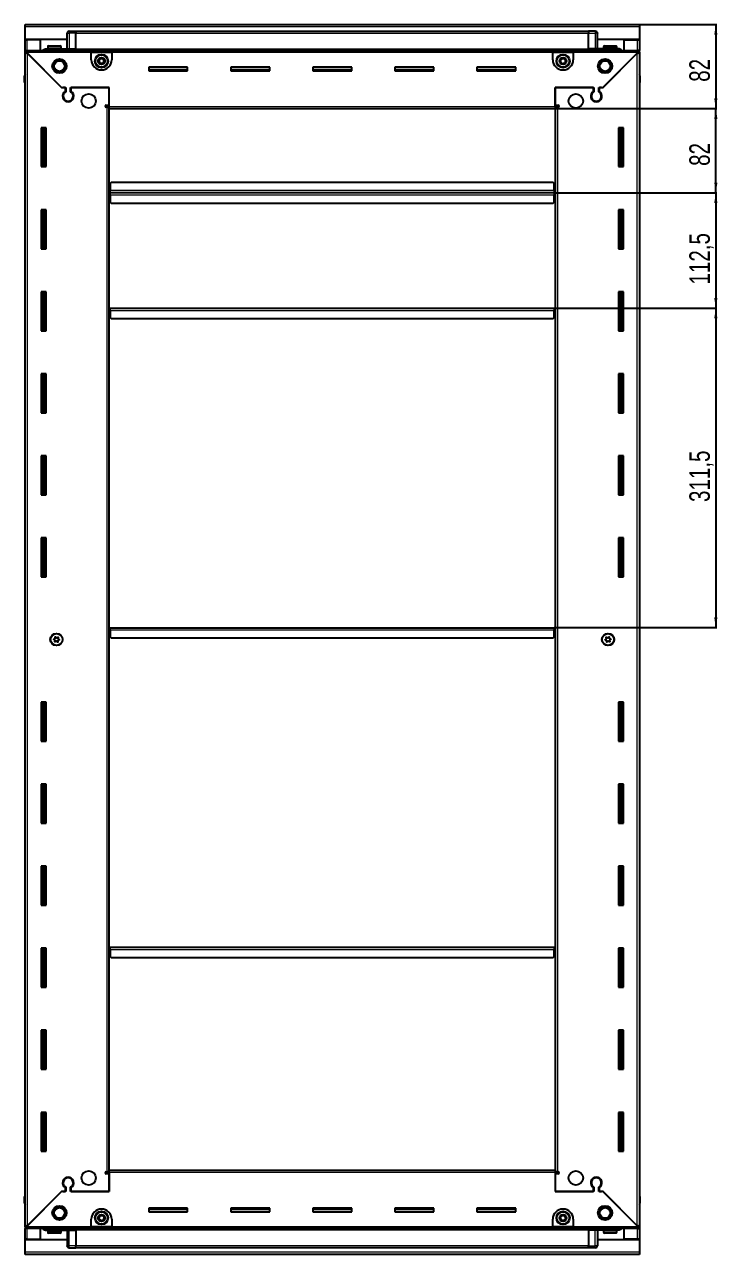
# Model space of a CAD drawing. Header units: millimetres. Extents: x 877 to 3513, y -624 to 1912.
# Drawn here: x 2838 to 3513, y 549 to 1748 of the extents above; entities that cross this region are included whole.
import ezdxf

# ---------------------------------------------------------------- set-up
doc = ezdxf.new("R2010")
doc.units = ezdxf.units.MM
doc.layers.add('FORMAT', color=7, linetype='Continuous')
doc.styles.add('SLDTEXTSTYLE0', font='TXT', dxfattribs={"width": 0.75})
doc.dimstyles.new('SLDDIMSTYLE0', dxfattribs={"dimtxt": 20, "dimasz": 10, "dimexe": 0, "dimexo": 0.0625, "dimgap": 5, "dimtad": 2, "dimdec": 1, "dimrnd": 1e-09, "dimzin": 12, "dimdsep": 46, "dimtxsty": 'SLDTEXTSTYLE0', "dimsah": 1, "dimcen": 0.09, "dimadec": 0, "dimazin": 3, "dimtfac": 1, "dimtofl": 0, "dimtmove": 0, "dimatfit": 3, "dimfxl": 0, "dimfrac": 2, "dimtolj": 1, "dimtzin": 12, "dimarcsym": 0})

# ---------------------------------------------------------------- blocks, each defined once
blk = doc.blocks.new('_D_6')
at = {"layer": 'FORMAT'}
for p, q in [((3437, 1747.7), (3512.5, 1747.7)), ((3511.5, 1747.7), (3511.5, 1665.7)), ((3355, 1665.7), (3512.5, 1665.7))]:
    blk.add_line(p, q, dxfattribs=at)
for points in [[(3511.5, 1747.7), (3510, 1737.7), (3513.1, 1737.7)], [(3511.5, 1665.7), (3513.1, 1675.7), (3510, 1675.7)]]:
    blk.add_solid(points, dxfattribs=at)
at = {"layer": 'FORMAT', "insert": (3485.7, 1691.9), "char_height": 20, "attachment_point": 1, "rotation": 90, "style": 'SLDTEXTSTYLE0'}
blk.add_mtext('82', dxfattribs=at)
blk = doc.blocks.new('_D_7')
at = {"layer": 'FORMAT'}
for p, q in [((3355, 1665.7), (3512.5, 1665.7)), ((3511.5, 1583.7), (3511.5, 1665.7)), ((3354, 1583.7), (3512.5, 1583.7))]:
    blk.add_line(p, q, dxfattribs=at)
for points in [[(3511.5, 1665.7), (3510, 1655.7), (3513.1, 1655.7)], [(3511.5, 1583.7), (3513.1, 1593.7), (3510, 1593.7)]]:
    blk.add_solid(points, dxfattribs=at)
at = {"layer": 'FORMAT', "insert": (3485.7, 1609.9), "char_height": 20, "attachment_point": 1, "rotation": 90, "style": 'SLDTEXTSTYLE0'}
blk.add_mtext('82', dxfattribs=at)
blk = doc.blocks.new('_D_8')
at = {"layer": 'FORMAT'}
for p, q in [((3354, 1583.7), (3512.5, 1583.7)), ((3511.5, 1583.7), (3511.5, 1471.2)), ((3354, 1471.2), (3512.5, 1471.2))]:
    blk.add_line(p, q, dxfattribs=at)
for points in [[(3511.5, 1583.7), (3510, 1573.7), (3513.1, 1573.7)], [(3511.5, 1471.2), (3513.1, 1481.2), (3510, 1481.2)]]:
    blk.add_solid(points, dxfattribs=at)
at = {"layer": 'FORMAT', "insert": (3485.7, 1494.2), "char_height": 20, "attachment_point": 1, "rotation": 90, "style": 'SLDTEXTSTYLE0'}
blk.add_mtext('112,5', dxfattribs=at)
blk = doc.blocks.new('_D_9')
at = {"layer": 'FORMAT'}
for p, q in [((3354, 1471.2), (3512.5, 1471.2)), ((3511.5, 1471.2), (3511.5, 1159.7)), ((3354, 1159.7), (3512.5, 1159.7))]:
    blk.add_line(p, q, dxfattribs=at)
for points in [[(3511.5, 1471.2), (3510, 1461.2), (3513.1, 1461.2)], [(3511.5, 1159.7), (3513.1, 1169.7), (3510, 1169.7)]]:
    blk.add_solid(points, dxfattribs=at)
at = {"layer": 'FORMAT', "insert": (3485.7, 1282.2), "char_height": 20, "attachment_point": 1, "rotation": 90, "style": 'SLDTEXTSTYLE0'}
blk.add_mtext('311,5', dxfattribs=at)

msp = doc.modelspace()

# ---------------------------------------------------------------- linework, layer by layer
at = {"color": 7, "linetype": 'Continuous', "lineweight": 25}
for p, q in [((2838.03, 1745.56), (2838.03, 1747.66)), ((2838.03, 1747.66), (3437.03, 1747.66)), ((2838.03, 1733.16), (2838.03, 1745.56)), ((2879.03, 1724.16), (2879.03, 1739.16)), ((2879.71, 1740.66), (2879.71, 1740.66)), ((2881.03, 1741.16), (2887.53, 1741.16)), ((2881.03, 1741.16), (2887.53, 1741.16)), ((2887.53, 1741.16), (2887.53, 1741.16)), ((2887.53, 1741.16), (2887.53, 1741.16)), ((2887.53, 1741.16), (2887.53, 1739.16)), ((3387.53, 1741.01), (2887.53, 1741.01)), ((2887.53, 1724.16), (2887.53, 1739.16)), ((3387.53, 1741.16), (3387.53, 1741.16)), ((3394.03, 1741.16), (3387.53, 1741.16)), ((3394.03, 1741.16), (3387.53, 1741.16)), ((3387.53, 1741.16), (3387.53, 1739.16)), ((3387.53, 1724.16), (3387.53, 1739.16)), ((3396.03, 1739.16), (3396.03, 1739.16)), ((3396.03, 1724.16), (3396.03, 1739.16)), ((3437.03, 1747.66), (3437.03, 1745.56)), ((3437.03, 1745.56), (3437.03, 1733.16)), ((2879.03, 1733.16), (2838.03, 1733.16)), ((2838.03, 1732.66), (2838.03, 1733.16)), ((2838.03, 1732.66), (2840.13, 1732.66)), ((2838.03, 1722.41), (2838.03, 1732.66)), ((2839.53, 1732.66), (2839.53, 1733.16)), ((2853.03, 1732.66), (2840.13, 1732.66)), ((2853.03, 1722.41), (2853.03, 1732.66)), ((2860.83, 1726.86), (2872.23, 1726.86)), ((3437.03, 1733.16), (3396.03, 1733.16)), ((3402.83, 1726.86), (3414.23, 1726.86)), ((3422.03, 1722.41), (3422.03, 1732.66)), ((3422.03, 1732.66), (3434.93, 1732.66)), ((3434.93, 1732.66), (3437.03, 1732.66)), ((3435.53, 1732.66), (3435.53, 1733.16)), ((3437.03, 1732.66), (3437.03, 1733.16)), ((3437.03, 1732.66), (3437.03, 1722.41)), ((2838.03, 1720.91), (2838.03, 1722.41)), ((2838.03, 1722.41), (2839.03, 1722.41)), ((2838.03, 1720.41), (2838.03, 1720.91)), ((2838.03, 1720.91), (2839.03, 1720.91)), ((2838.03, 575.91), (2838.03, 1720.41)), ((2839.53, 1720.41), (2838.03, 1720.41)), ((2839.03, 1720.91), (2839.03, 1722.41)), ((2839.03, 1722.41), (2902.53, 1722.41)), ((2839.63, 1720.31), (2873.53, 1686.41)), ((2874.23, 1685.71), (2840.13, 1719.81)), ((2858.53, 1724.16), (2887.53, 1724.16)), ((2860.03, 1726.06), (2860.03, 1724.16)), ((2873.03, 1724.16), (2873.03, 1726.06)), ((2887.46, 1722.41), (2887.53, 1724.13)), ((2887.53, 1724.16), (2887.53, 1723.66)), ((2887.53, 1723.01), (3387.53, 1723.01)), ((2902.53, 1720.31), (2902.53, 1722.41)), ((2902.53, 1722.41), (2922.53, 1722.41)), ((2902.53, 1720.91), (2922.53, 1720.91)), ((2902.53, 1713.41), (2902.53, 1720.31)), ((2922.53, 1722.41), (3352.53, 1722.41)), ((2922.53, 1722.41), (2922.53, 1720.31)), ((2922.53, 1720.31), (2922.53, 1713.41)), ((3352.53, 1720.31), (3352.53, 1722.41)), ((3352.53, 1722.41), (3372.53, 1722.41)), ((3352.53, 1720.91), (3372.53, 1720.91)), ((3352.53, 1713.41), (3352.53, 1720.31)), ((3372.53, 1722.41), (3436.03, 1722.41)), ((3372.53, 1722.41), (3372.53, 1720.31)), ((3372.53, 1720.31), (3372.53, 1713.41)), ((3387.53, 1724.16), (3387.53, 1723.66)), ((3416.53, 1724.16), (3387.53, 1724.16)), ((3387.53, 1724.13), (3387.61, 1722.41)), ((3434.93, 1719.81), (3400.83, 1685.71)), ((3401.53, 1686.41), (3435.43, 1720.31)), ((3402.03, 1726.06), (3402.03, 1724.16)), ((3415.03, 1724.16), (3415.03, 1726.06)), ((3435.53, 1720.41), (3437.03, 1720.41)), ((3436.03, 1720.91), (3436.03, 1722.41)), ((3436.03, 1722.41), (3437.03, 1722.41)), ((3436.03, 1720.91), (3437.03, 1720.91)), ((3437.03, 1720.91), (3437.03, 1722.41)), ((3437.03, 1720.91), (3437.03, 1720.41)), ((3437.03, 1720.41), (3437.03, 575.91)), ((2996.53, 1706.16), (2958.53, 1706.16)), ((2958.53, 1706.16), (2958.53, 1702.66)), ((2996.53, 1703.41), (2958.53, 1703.41)), ((2958.53, 1702.66), (2996.53, 1702.66)), ((2996.53, 1702.66), (2996.53, 1706.16)), ((3076.53, 1706.16), (3038.53, 1706.16)), ((3038.53, 1706.16), (3038.53, 1702.66)), ((3076.53, 1703.41), (3038.53, 1703.41)), ((3038.53, 1702.66), (3076.53, 1702.66)), ((3076.53, 1702.66), (3076.53, 1706.16)), ((3156.53, 1706.16), (3118.53, 1706.16)), ((3118.53, 1706.16), (3118.53, 1702.66)), ((3156.53, 1703.41), (3118.53, 1703.41)), ((3118.53, 1702.66), (3156.53, 1702.66)), ((3156.53, 1702.66), (3156.53, 1706.16)), ((3236.53, 1706.16), (3198.53, 1706.16)), ((3198.53, 1706.16), (3198.53, 1702.66)), ((3236.53, 1703.41), (3198.53, 1703.41)), ((3198.53, 1702.66), (3236.53, 1702.66)), ((3236.53, 1702.66), (3236.53, 1706.16)), ((3316.53, 1706.16), (3278.53, 1706.16)), ((3278.53, 1706.16), (3278.53, 1702.66)), ((3316.53, 1703.41), (3278.53, 1703.41)), ((3278.53, 1702.66), (3316.53, 1702.66)), ((3316.53, 1702.66), (3316.53, 1706.16)), ((2837.53, 1697.66), (2837.53, 1691.16)), ((2837.53, 1691.16), (2837.53, 1697.66)), ((2837.53, 1691.16), (2837.53, 1691.16)), ((2838.03, 1691.16), (2837.53, 1691.16)), ((2837.68, 1691.16), (2837.68, 605.16)), ((3437.03, 1698.98), (3437.03, 1698.98)), ((3437.03, 1691.16), (3437.53, 1691.16)), ((3437.38, 605.16), (3437.38, 1691.16)), ((3437.53, 1697.66), (3437.53, 1691.16)), ((3437.53, 1691.16), (3437.53, 1697.66)), ((3437.53, 1691.16), (3437.53, 1691.16)), ((3437.53, 1691.16), (3437.53, 1691.16)), ((2873.53, 1686.41), (2877.73, 1686.41)), ((2874.93, 1686.41), (2874.23, 1685.71)), ((2877.03, 1686.41), (2874.93, 1686.41)), ((2877.03, 1686.41), (2877.03, 1682.52)), ((2877.73, 1686.41), (2877.73, 1682.12)), ((2882.33, 1686.41), (2920.03, 1686.41)), ((2882.33, 1682.12), (2882.33, 1686.41)), ((2883.03, 1682.52), (2883.03, 1686.41)), ((2920.03, 1686.41), (2883.03, 1686.41)), ((2920.03, 1667.76), (2920.03, 1686.41)), ((2920.03, 1669.16), (2920.03, 1686.41)), ((3355.03, 1686.41), (3392.73, 1686.41)), ((3355.03, 1667.76), (3355.03, 1686.41)), ((3355.03, 1686.41), (3355.03, 1669.16)), ((3392.03, 1686.41), (3355.03, 1686.41)), ((3392.03, 1686.41), (3392.03, 1682.52)), ((3392.73, 1686.41), (3392.73, 1682.12)), ((3397.33, 1686.41), (3401.53, 1686.41)), ((3397.33, 1682.12), (3397.33, 1686.41)), ((3400.13, 1686.41), (3398.03, 1686.41)), ((3398.03, 1682.52), (3398.03, 1686.41)), ((3400.83, 1685.71), (3400.13, 1686.41)), ((2878.03, 1673.55), (2878.03, 1672.79)), ((2917.18, 1669.16), (2920.03, 1669.16)), ((2917.93, 1667.16), (2917.18, 1667.16)), ((2917.93, 1667.16), (2920.03, 1667.16)), ((2920.03, 1668.16), (2918.03, 1668.16)), ((2918.03, 1668.16), (2918.03, 1667.16)), ((2920.03, 1665.66), (2920.03, 1667.76)), ((3355.03, 1669.16), (3357.88, 1669.16)), ((3357.03, 1668.16), (3355.03, 1668.16)), ((3355.03, 1667.76), (3355.03, 1665.66)), ((3355.03, 1667.16), (3357.13, 1667.16)), ((3357.03, 1667.16), (3357.03, 1668.16)), ((3357.88, 1667.16), (3357.13, 1667.16)), ((3397.03, 1673.55), (3397.03, 1672.79)), ((3355.03, 1665.66), (2920.03, 1665.66)), ((2920.03, 630.66), (2920.03, 1665.66)), ((3355.03, 1665.66), (3355.03, 630.66)), ((2858.53, 1647.16), (2853.53, 1647.16)), ((2853.53, 1647.16), (2853.53, 1609.16)), ((2855.68, 1609.16), (2855.68, 1647.16)), ((2857.47, 1609.16), (2857.47, 1647.16)), ((2857.51, 1609.16), (2857.51, 1647.16)), ((2858.53, 1609.16), (2858.53, 1647.16)), ((3416.53, 1647.16), (3416.53, 1609.16)), ((3421.53, 1647.16), (3416.53, 1647.16)), ((3417.55, 1647.16), (3417.55, 1609.16)), ((3417.59, 1647.16), (3417.59, 1609.16)), ((3419.38, 1647.16), (3419.38, 1609.16)), ((3421.53, 1609.16), (3421.53, 1647.16)), ((2853.53, 1609.16), (2858.53, 1609.16)), ((3416.53, 1609.16), (3421.53, 1609.16)), ((2920.78, 1583.66), (2920.03, 1583.66)), ((2921.03, 1586.51), (2920.78, 1586.51)), ((2920.78, 1586.51), (2920.78, 1583.66)), ((2920.78, 1583.66), (2920.78, 1580.81)), ((2922.03, 1593.66), (2921.03, 1592.66)), ((2921.03, 1592.66), (2921.03, 1585.76)), ((2921.03, 1583.66), (2921.03, 1585.76)), ((2921.03, 1581.56), (2921.03, 1583.66)), ((3354.03, 1583.66), (2921.03, 1583.66)), ((3353.03, 1593.66), (2922.03, 1593.66)), ((3354.03, 1592.66), (3353.03, 1593.66)), ((3354.03, 1585.76), (3354.03, 1592.66)), ((3354.28, 1586.51), (3354.03, 1586.51)), ((3354.03, 1585.76), (3354.03, 1583.66)), ((3354.03, 1583.66), (3354.03, 1581.56)), ((3354.28, 1583.66), (3354.28, 1586.51)), ((3354.28, 1580.81), (3354.28, 1583.66)), ((3355.03, 1583.66), (3354.28, 1583.66)), ((2920.78, 1580.81), (2921.03, 1580.81)), ((2921.03, 1581.56), (2921.03, 1574.66)), ((2921.03, 1574.66), (2922.03, 1573.66)), ((2922.03, 1573.66), (3353.03, 1573.66)), ((3353.03, 1573.66), (3354.03, 1574.66)), ((3354.03, 1574.66), (3354.03, 1581.56)), ((3354.03, 1580.81), (3354.28, 1580.81)), ((2858.53, 1567.16), (2853.53, 1567.16)), ((2853.53, 1567.16), (2853.53, 1529.16)), ((2855.68, 1529.16), (2855.68, 1567.16)), ((2857.47, 1529.16), (2857.47, 1567.16)), ((2857.51, 1529.16), (2857.51, 1567.16)), ((2858.53, 1529.16), (2858.53, 1567.16)), ((3416.53, 1567.16), (3416.53, 1529.16)), ((3421.53, 1567.16), (3416.53, 1567.16)), ((3417.55, 1567.16), (3417.55, 1529.16)), ((3417.59, 1567.16), (3417.59, 1529.16)), ((3419.38, 1567.16), (3419.38, 1529.16)), ((3421.53, 1529.16), (3421.53, 1567.16)), ((2853.53, 1529.16), (2858.53, 1529.16)), ((3416.53, 1529.16), (3421.53, 1529.16)), ((2858.53, 1487.16), (2853.53, 1487.16)), ((2853.53, 1487.16), (2853.53, 1449.16)), ((2855.68, 1449.16), (2855.68, 1487.16)), ((2857.47, 1449.16), (2857.47, 1487.16)), ((2857.51, 1449.16), (2857.51, 1487.16)), ((2858.53, 1449.16), (2858.53, 1487.16)), ((3416.53, 1487.16), (3416.53, 1449.16)), ((3421.53, 1487.16), (3416.53, 1487.16)), ((3417.55, 1487.16), (3417.55, 1449.16)), ((3417.59, 1487.16), (3417.59, 1449.16)), ((3419.38, 1487.16), (3419.38, 1449.16)), ((3421.53, 1449.16), (3421.53, 1487.16)), ((2920.03, 1471.16), (2920.78, 1471.16)), ((2920.78, 1471.16), (2920.78, 1468.31)), ((2920.78, 1468.31), (2921.03, 1468.31)), ((2921.03, 1471.16), (3354.03, 1471.16)), ((2921.03, 1469.06), (2921.03, 1471.16)), ((2921.03, 1469.06), (2921.03, 1462.16)), ((3354.03, 1471.16), (3354.03, 1469.06)), ((3354.03, 1462.16), (3354.03, 1469.06)), ((3354.03, 1468.31), (3354.28, 1468.31)), ((3354.28, 1468.31), (3354.28, 1471.16)), ((3354.28, 1471.16), (3355.03, 1471.16)), ((2921.03, 1462.16), (2922.03, 1461.16)), ((2922.03, 1461.16), (3353.03, 1461.16)), ((3353.03, 1461.16), (3354.03, 1462.16)), ((2853.53, 1449.16), (2858.53, 1449.16)), ((3416.53, 1449.16), (3421.53, 1449.16)), ((2858.53, 1407.16), (2853.53, 1407.16)), ((2853.53, 1407.16), (2853.53, 1369.16)), ((2855.68, 1369.16), (2855.68, 1407.16)), ((2857.47, 1369.16), (2857.47, 1407.16)), ((2857.51, 1369.16), (2857.51, 1407.16)), ((2858.53, 1369.16), (2858.53, 1407.16)), ((3416.53, 1407.16), (3416.53, 1369.16)), ((3421.53, 1407.16), (3416.53, 1407.16)), ((3417.55, 1407.16), (3417.55, 1369.16)), ((3417.59, 1407.16), (3417.59, 1369.16)), ((3419.38, 1407.16), (3419.38, 1369.16)), ((3421.53, 1369.16), (3421.53, 1407.16)), ((2853.53, 1369.16), (2858.53, 1369.16)), ((3416.53, 1369.16), (3421.53, 1369.16)), ((2858.53, 1327.16), (2853.53, 1327.16)), ((2853.53, 1327.16), (2853.53, 1289.16)), ((2855.68, 1289.16), (2855.68, 1327.16)), ((2857.47, 1289.16), (2857.47, 1327.16)), ((2857.51, 1289.16), (2857.51, 1327.16)), ((2858.53, 1289.16), (2858.53, 1327.16)), ((3416.53, 1327.16), (3416.53, 1289.16)), ((3421.53, 1327.16), (3416.53, 1327.16)), ((3417.55, 1327.16), (3417.55, 1289.16)), ((3417.59, 1327.16), (3417.59, 1289.16)), ((3419.38, 1327.16), (3419.38, 1289.16)), ((3421.53, 1289.16), (3421.53, 1327.16)), ((2853.53, 1289.16), (2858.53, 1289.16)), ((3416.53, 1289.16), (3421.53, 1289.16)), ((2858.53, 1247.16), (2853.53, 1247.16)), ((2853.53, 1247.16), (2853.53, 1209.16)), ((2855.68, 1209.16), (2855.68, 1247.16)), ((2857.47, 1209.16), (2857.47, 1247.16)), ((2857.51, 1209.16), (2857.51, 1247.16)), ((2858.53, 1209.16), (2858.53, 1247.16)), ((3416.53, 1247.16), (3416.53, 1209.16)), ((3421.53, 1247.16), (3416.53, 1247.16)), ((3417.55, 1247.16), (3417.55, 1209.16)), ((3417.59, 1247.16), (3417.59, 1209.16)), ((3419.38, 1247.16), (3419.38, 1209.16)), ((3421.53, 1209.16), (3421.53, 1247.16)), ((2853.53, 1209.16), (2858.53, 1209.16)), ((3416.53, 1209.16), (3421.53, 1209.16)), ((2920.03, 1159.66), (2920.78, 1159.66)), ((2920.78, 1159.66), (2920.78, 1156.81)), ((2920.78, 1156.81), (2921.03, 1156.81)), ((2921.03, 1157.56), (2921.03, 1159.66)), ((2921.03, 1159.66), (3354.03, 1159.66)), ((2921.03, 1157.56), (2921.03, 1150.66)), ((3354.03, 1159.66), (3354.03, 1157.56)), ((3354.03, 1150.66), (3354.03, 1157.56)), ((3354.03, 1156.81), (3354.28, 1156.81)), ((3354.28, 1156.81), (3354.28, 1159.66)), ((3354.28, 1159.66), (3355.03, 1159.66)), ((2921.03, 1150.66), (2922.03, 1149.66)), ((2922.03, 1149.66), (3353.03, 1149.66)), ((3353.03, 1149.66), (3354.03, 1150.66)), ((2858.53, 1087.16), (2853.53, 1087.16)), ((2853.53, 1087.16), (2853.53, 1049.16)), ((2855.68, 1049.16), (2855.68, 1087.16)), ((2857.47, 1049.16), (2857.47, 1087.16)), ((2857.51, 1049.16), (2857.51, 1087.16)), ((2858.53, 1049.16), (2858.53, 1087.16)), ((3416.53, 1087.16), (3416.53, 1049.16)), ((3421.53, 1087.16), (3416.53, 1087.16)), ((3417.55, 1087.16), (3417.55, 1049.16)), ((3417.59, 1087.16), (3417.59, 1049.16)), ((3419.38, 1087.16), (3419.38, 1049.16)), ((3421.53, 1049.16), (3421.53, 1087.16)), ((2853.53, 1049.16), (2858.53, 1049.16)), ((3416.53, 1049.16), (3421.53, 1049.16)), ((2858.53, 1007.16), (2853.53, 1007.16)), ((2853.53, 1007.16), (2853.53, 969.16)), ((2855.68, 969.16), (2855.68, 1007.16)), ((2857.47, 969.16), (2857.47, 1007.16)), ((2857.51, 969.16), (2857.51, 1007.16)), ((2858.53, 969.16), (2858.53, 1007.16)), ((3416.53, 1007.16), (3416.53, 969.16)), ((3421.53, 1007.16), (3416.53, 1007.16)), ((3417.55, 1007.16), (3417.55, 969.16)), ((3417.59, 1007.16), (3417.59, 969.16)), ((3419.38, 1007.16), (3419.38, 969.16)), ((3421.53, 969.16), (3421.53, 1007.16)), ((2853.53, 969.16), (2858.53, 969.16)), ((3416.53, 969.16), (3421.53, 969.16)), ((2858.53, 927.16), (2853.53, 927.16)), ((2853.53, 927.16), (2853.53, 889.16)), ((2855.68, 889.16), (2855.68, 927.16)), ((2857.47, 889.16), (2857.47, 927.16)), ((2857.51, 889.16), (2857.51, 927.16)), ((2858.53, 889.16), (2858.53, 927.16)), ((3416.53, 927.16), (3416.53, 889.16)), ((3421.53, 927.16), (3416.53, 927.16)), ((3417.55, 927.16), (3417.55, 889.16)), ((3417.59, 927.16), (3417.59, 889.16)), ((3419.38, 927.16), (3419.38, 889.16)), ((3421.53, 889.16), (3421.53, 927.16)), ((2853.53, 889.16), (2858.53, 889.16)), ((3416.53, 889.16), (3421.53, 889.16)), ((2858.53, 847.16), (2853.53, 847.16)), ((2853.53, 847.16), (2853.53, 809.16)), ((2855.68, 809.16), (2855.68, 847.16)), ((2857.47, 809.16), (2857.47, 847.16)), ((2857.51, 809.16), (2857.51, 847.16)), ((2858.53, 809.16), (2858.53, 847.16)), ((2920.03, 848.16), (2920.78, 848.16)), ((2920.78, 848.16), (2920.78, 845.31)), ((2920.78, 845.31), (2921.03, 845.31)), ((2921.03, 846.06), (2921.03, 848.16)), ((2921.03, 848.16), (3354.03, 848.16)), ((2921.03, 846.06), (2921.03, 839.16)), ((3354.03, 848.16), (3354.03, 846.06)), ((3354.03, 839.16), (3354.03, 846.06)), ((3354.03, 845.31), (3354.28, 845.31)), ((3354.28, 845.31), (3354.28, 848.16)), ((3354.28, 848.16), (3355.03, 848.16)), ((3416.53, 847.16), (3416.53, 809.16)), ((3421.53, 847.16), (3416.53, 847.16)), ((3417.55, 847.16), (3417.55, 809.16)), ((3417.59, 847.16), (3417.59, 809.16)), ((3419.38, 847.16), (3419.38, 809.16)), ((3421.53, 809.16), (3421.53, 847.16)), ((2921.03, 839.16), (2922.03, 838.16)), ((2922.03, 838.16), (3353.03, 838.16)), ((3353.03, 838.16), (3354.03, 839.16)), ((2853.53, 809.16), (2858.53, 809.16)), ((3416.53, 809.16), (3421.53, 809.16)), ((2858.53, 767.16), (2853.53, 767.16)), ((2853.53, 767.16), (2853.53, 729.16)), ((2855.68, 729.16), (2855.68, 767.16)), ((2857.47, 729.16), (2857.47, 767.16)), ((2857.51, 729.16), (2857.51, 767.16)), ((2858.53, 729.16), (2858.53, 767.16)), ((3416.53, 767.16), (3416.53, 729.16)), ((3421.53, 767.16), (3416.53, 767.16)), ((3417.55, 767.16), (3417.55, 729.16)), ((3417.59, 767.16), (3417.59, 729.16)), ((3419.38, 767.16), (3419.38, 729.16)), ((3421.53, 729.16), (3421.53, 767.16)), ((2853.53, 729.16), (2858.53, 729.16)), ((3416.53, 729.16), (3421.53, 729.16)), ((2858.53, 687.16), (2853.53, 687.16)), ((2853.53, 687.16), (2853.53, 649.16)), ((2855.68, 649.16), (2855.68, 687.16)), ((2857.47, 649.16), (2857.47, 687.16)), ((2857.51, 649.16), (2857.51, 687.16)), ((2858.53, 649.16), (2858.53, 687.16)), ((3416.53, 687.16), (3416.53, 649.16)), ((3421.53, 687.16), (3416.53, 687.16)), ((3417.55, 687.16), (3417.55, 649.16)), ((3417.59, 687.16), (3417.59, 649.16)), ((3419.38, 687.16), (3419.38, 649.16)), ((3421.53, 649.16), (3421.53, 687.16)), ((2853.53, 649.16), (2858.53, 649.16)), ((3416.53, 649.16), (3421.53, 649.16)), ((2878.03, 623.53), (2878.03, 622.77)), ((2917.18, 629.16), (2917.93, 629.16)), ((2920.03, 627.16), (2917.18, 627.16)), ((2920.03, 629.16), (2917.93, 629.16)), ((2918.03, 629.16), (2918.03, 628.16)), ((2918.03, 628.16), (2920.03, 628.16)), ((2920.03, 630.66), (3355.03, 630.66)), ((2920.03, 628.56), (2920.03, 630.66)), ((2920.03, 628.56), (2920.03, 609.91)), ((2920.03, 609.91), (2920.03, 627.16)), ((3355.03, 630.66), (3355.03, 628.56)), ((3357.13, 629.16), (3355.03, 629.16)), ((3355.03, 628.56), (3355.03, 609.91)), ((3355.03, 628.16), (3357.03, 628.16)), ((3355.03, 627.16), (3355.03, 609.91)), ((3357.88, 627.16), (3355.03, 627.16)), ((3357.03, 628.16), (3357.03, 629.16)), ((3357.13, 629.16), (3357.88, 629.16)), ((3397.03, 623.53), (3397.03, 622.77)), ((2877.03, 613.8), (2877.03, 609.91)), ((2877.73, 614.2), (2877.73, 609.91)), ((2882.33, 609.91), (2882.33, 614.2)), ((2883.03, 609.91), (2883.03, 613.8)), ((3392.03, 613.8), (3392.03, 609.91)), ((3392.73, 614.2), (3392.73, 609.91)), ((3397.33, 609.91), (3397.33, 614.2)), ((3398.03, 609.91), (3398.03, 613.8)), ((2837.53, 598.66), (2837.53, 605.16)), ((2837.53, 605.16), (2837.53, 605.16)), ((2837.53, 605.16), (2837.53, 605.16)), ((2837.53, 605.16), (2837.53, 598.66)), ((2838.03, 605.16), (2837.53, 605.16)), ((2873.53, 609.91), (2839.63, 576.01)), ((2840.13, 576.51), (2874.23, 610.61)), ((2877.73, 609.91), (2873.53, 609.91)), ((2874.23, 610.61), (2874.93, 609.91)), ((2874.93, 609.91), (2877.03, 609.91)), ((2920.03, 609.91), (2882.33, 609.91)), ((2883.03, 609.91), (2920.03, 609.91)), ((3392.73, 609.91), (3355.03, 609.91)), ((3355.03, 609.91), (3392.03, 609.91)), ((3401.53, 609.91), (3397.33, 609.91)), ((3398.03, 609.91), (3400.13, 609.91)), ((3400.13, 609.91), (3400.83, 610.61)), ((3400.83, 610.61), (3434.93, 576.51)), ((3435.43, 576.01), (3401.53, 609.91)), ((3437.03, 605.16), (3437.53, 605.16)), ((3437.53, 605.16), (3437.53, 605.16)), ((3437.53, 598.66), (3437.53, 605.16)), ((3437.53, 605.16), (3437.53, 598.66)), ((2838.03, 597.34), (2838.03, 597.34)), ((2996.53, 593.66), (2958.53, 593.66)), ((2958.53, 593.66), (2958.53, 590.16)), ((2958.53, 592.91), (2996.53, 592.91)), ((2958.53, 590.16), (2996.53, 590.16)), ((2996.53, 590.16), (2996.53, 593.66)), ((3076.53, 593.66), (3038.53, 593.66)), ((3038.53, 593.66), (3038.53, 590.16)), ((3038.53, 592.91), (3076.53, 592.91)), ((3038.53, 590.16), (3076.53, 590.16)), ((3076.53, 590.16), (3076.53, 593.66)), ((3156.53, 593.66), (3118.53, 593.66)), ((3118.53, 593.66), (3118.53, 590.16)), ((3118.53, 592.91), (3156.53, 592.91)), ((3118.53, 590.16), (3156.53, 590.16)), ((3156.53, 590.16), (3156.53, 593.66)), ((3236.53, 593.66), (3198.53, 593.66)), ((3198.53, 593.66), (3198.53, 590.16)), ((3198.53, 592.91), (3236.53, 592.91)), ((3198.53, 590.16), (3236.53, 590.16)), ((3236.53, 590.16), (3236.53, 593.66)), ((3316.53, 593.66), (3278.53, 593.66)), ((3278.53, 593.66), (3278.53, 590.16)), ((3278.53, 592.91), (3316.53, 592.91)), ((3278.53, 590.16), (3316.53, 590.16)), ((3316.53, 590.16), (3316.53, 593.66)), ((2838.03, 575.41), (2838.03, 575.91)), ((2839.53, 575.91), (2838.03, 575.91)), ((2902.53, 576.01), (2902.53, 582.91)), ((2902.53, 573.91), (2902.53, 576.01)), ((2922.53, 582.91), (2922.53, 576.01)), ((2922.53, 576.01), (2922.53, 573.91)), ((3352.53, 576.01), (3352.53, 582.91)), ((3352.53, 573.91), (3352.53, 576.01)), ((3372.53, 582.91), (3372.53, 576.01)), ((3372.53, 576.01), (3372.53, 573.91)), ((3435.53, 575.91), (3437.03, 575.91)), ((3437.03, 575.91), (3437.03, 575.41)), ((2838.03, 575.41), (2838.03, 573.91)), ((2839.03, 575.41), (2838.03, 575.41)), ((2838.03, 563.66), (2838.03, 573.91)), ((2839.03, 573.91), (2838.03, 573.91)), ((2840.13, 563.66), (2838.03, 563.66)), ((2838.03, 563.16), (2838.03, 563.66)), ((2839.03, 575.41), (2839.03, 573.91)), ((2902.53, 573.91), (2839.03, 573.91)), ((2839.53, 563.16), (2839.53, 563.66)), ((2840.13, 563.66), (2853.03, 563.66)), ((2853.03, 563.66), (2853.03, 573.91)), ((2858.53, 572.16), (2887.53, 572.16)), ((2860.03, 572.16), (2860.03, 570.26)), ((2864.6, 569.46), (2860.83, 569.46)), ((2872.23, 569.46), (2864.6, 569.46)), ((2873.03, 570.26), (2873.03, 572.16)), ((2879.03, 572.16), (2879.03, 557.16)), ((2887.53, 572.19), (2887.46, 573.91)), ((3387.53, 573.31), (2887.53, 573.31)), ((2887.53, 572.16), (2887.53, 572.66)), ((2887.53, 572.16), (2887.53, 557.16)), ((2922.53, 575.41), (2902.53, 575.41)), ((2922.53, 573.91), (2902.53, 573.91)), ((3352.53, 573.91), (2922.53, 573.91)), ((3372.53, 575.41), (3352.53, 575.41)), ((3372.53, 573.91), (3352.53, 573.91)), ((3436.03, 573.91), (3372.53, 573.91)), ((3387.61, 573.91), (3387.53, 572.19)), ((3387.53, 572.16), (3387.53, 572.66)), ((3416.53, 572.16), (3387.53, 572.16)), ((3387.53, 572.16), (3387.53, 557.16)), ((3396.03, 572.16), (3396.03, 557.16)), ((3402.03, 572.16), (3402.03, 570.26)), ((3409.82, 569.46), (3402.83, 569.46)), ((3414.23, 569.46), (3409.82, 569.46)), ((3415.03, 570.26), (3415.03, 572.16)), ((3422.03, 563.66), (3422.03, 573.91)), ((3434.93, 563.66), (3422.03, 563.66)), ((3437.03, 563.66), (3434.93, 563.66)), ((3435.53, 563.16), (3435.53, 563.66)), ((3436.03, 575.41), (3436.03, 573.91)), ((3437.03, 575.41), (3436.03, 575.41)), ((3437.03, 573.91), (3436.03, 573.91)), ((3437.03, 575.41), (3437.03, 573.91)), ((3437.03, 573.91), (3437.03, 563.66)), ((3437.03, 563.16), (3437.03, 563.66)), ((2838.03, 563.16), (2879.03, 563.16)), ((2838.03, 550.76), (2838.03, 563.16)), ((2879.03, 557.16), (2879.03, 557.16)), ((2881.03, 555.16), (2887.53, 555.16)), ((2881.03, 555.16), (2887.53, 555.16)), ((2887.53, 555.16), (2887.53, 557.16)), ((2887.53, 555.31), (3387.53, 555.31)), ((2887.53, 555.16), (2887.53, 555.16)), ((3387.53, 555.16), (3387.53, 557.16)), ((3387.53, 555.16), (3387.53, 555.16)), ((3394.03, 555.16), (3387.53, 555.16)), ((3387.53, 555.16), (3387.53, 555.16)), ((3394.03, 555.16), (3387.53, 555.16)), ((3395.35, 555.66), (3395.35, 555.66)), ((3396.03, 563.16), (3437.03, 563.16)), ((3437.03, 563.16), (3437.03, 550.76)), ((2838.03, 548.66), (2838.03, 550.76)), ((3437.03, 548.66), (2838.03, 548.66)), ((3437.03, 550.76), (3437.03, 548.66))]:
    msp.add_line(p, q, dxfattribs=at)
at = {"color": 8, "linetype": 'Continuous', "lineweight": 18}
for p, q in [((3437.03, 1745.56), (2838.03, 1745.56)), ((2879.03, 1739.16), (2881.03, 1739.16)), ((2881.03, 1741.16), (2881.03, 1739.16)), ((2881.03, 1739.16), (2881.03, 1724.16)), ((2887.53, 1739.16), (2881.03, 1739.16)), ((3387.53, 1739.01), (2887.53, 1739.01)), ((3387.53, 1739.16), (3394.03, 1739.16)), ((3394.03, 1741.16), (3394.03, 1739.16)), ((3394.03, 1739.16), (3394.03, 1724.16)), ((3396.03, 1739.16), (3394.03, 1739.16)), ((2840.13, 1732.66), (2840.13, 1733.16)), ((2840.13, 1722.41), (2840.13, 1732.66)), ((3434.93, 1733.16), (3434.93, 1732.66)), ((3434.93, 1732.66), (3434.93, 1722.41)), ((2902.53, 1720.31), (2839.63, 1720.31)), ((2840.13, 1719.81), (2840.13, 576.51)), ((2860.03, 1726.06), (2873.03, 1726.06)), ((3387.53, 1723.66), (2887.53, 1723.66)), ((3387.53, 1722.42), (2887.53, 1722.42)), ((2902.53, 1720.31), (2922.53, 1720.31)), ((3352.53, 1720.31), (2922.53, 1720.31)), ((3352.53, 1720.31), (3372.53, 1720.31)), ((3435.43, 1720.31), (3372.53, 1720.31)), ((3402.03, 1726.06), (3415.03, 1726.06)), ((3434.93, 576.51), (3434.93, 1719.81)), ((2838.03, 1697.66), (2837.53, 1697.66)), ((3437.03, 1697.66), (3437.53, 1697.66)), ((2917.93, 629.16), (2917.93, 1667.16)), ((2920.03, 1667.76), (3355.03, 1667.76)), ((3357.13, 1667.16), (3357.13, 629.16)), ((2855.03, 1647.16), (2855.03, 1609.16)), ((2856.27, 1647.16), (2856.27, 1609.16)), ((3418.79, 1609.16), (3418.79, 1647.16)), ((3420.03, 1609.16), (3420.03, 1647.16)), ((3354.03, 1585.76), (2921.03, 1585.76)), ((2921.03, 1581.56), (3354.03, 1581.56)), ((2855.03, 1567.16), (2855.03, 1529.16)), ((2856.27, 1567.16), (2856.27, 1529.16)), ((3418.79, 1529.16), (3418.79, 1567.16)), ((3420.03, 1529.16), (3420.03, 1567.16)), ((2855.03, 1487.16), (2855.03, 1449.16)), ((2856.27, 1487.16), (2856.27, 1449.16)), ((3418.79, 1449.16), (3418.79, 1487.16)), ((3420.03, 1449.16), (3420.03, 1487.16)), ((2921.03, 1469.06), (3354.03, 1469.06)), ((2855.03, 1407.16), (2855.03, 1369.16)), ((2856.27, 1407.16), (2856.27, 1369.16)), ((3418.79, 1369.16), (3418.79, 1407.16)), ((3420.03, 1369.16), (3420.03, 1407.16)), ((2855.03, 1327.16), (2855.03, 1289.16)), ((2856.27, 1327.16), (2856.27, 1289.16)), ((3418.79, 1289.16), (3418.79, 1327.16)), ((3420.03, 1289.16), (3420.03, 1327.16)), ((2855.03, 1247.16), (2855.03, 1209.16)), ((2856.27, 1247.16), (2856.27, 1209.16)), ((3418.79, 1209.16), (3418.79, 1247.16)), ((3420.03, 1209.16), (3420.03, 1247.16)), ((2921.03, 1157.56), (3354.03, 1157.56)), ((2855.03, 1087.16), (2855.03, 1049.16)), ((2856.27, 1087.16), (2856.27, 1049.16)), ((3418.79, 1049.16), (3418.79, 1087.16)), ((3420.03, 1049.16), (3420.03, 1087.16)), ((2855.03, 1007.16), (2855.03, 969.16)), ((2856.27, 1007.16), (2856.27, 969.16)), ((3418.79, 969.16), (3418.79, 1007.16)), ((3420.03, 969.16), (3420.03, 1007.16)), ((2855.03, 927.16), (2855.03, 889.16)), ((2856.27, 927.16), (2856.27, 889.16)), ((3418.79, 889.16), (3418.79, 927.16)), ((3420.03, 889.16), (3420.03, 927.16)), ((2855.03, 847.16), (2855.03, 809.16)), ((2856.27, 847.16), (2856.27, 809.16)), ((2921.03, 846.06), (3354.03, 846.06)), ((3418.79, 809.16), (3418.79, 847.16)), ((3420.03, 809.16), (3420.03, 847.16)), ((2855.03, 767.16), (2855.03, 729.16)), ((2856.27, 767.16), (2856.27, 729.16)), ((3418.79, 729.16), (3418.79, 767.16)), ((3420.03, 729.16), (3420.03, 767.16)), ((2855.03, 687.16), (2855.03, 649.16)), ((2856.27, 687.16), (2856.27, 649.16)), ((3418.79, 649.16), (3418.79, 687.16)), ((3420.03, 649.16), (3420.03, 687.16)), ((3355.03, 628.56), (2920.03, 628.56)), ((2838.03, 598.66), (2837.53, 598.66)), ((3437.03, 598.66), (3437.53, 598.66)), ((2839.63, 576.01), (2902.53, 576.01)), ((2922.53, 576.01), (2902.53, 576.01)), ((2922.53, 576.01), (3352.53, 576.01)), ((3372.53, 576.01), (3352.53, 576.01)), ((3372.53, 576.01), (3435.43, 576.01)), ((2840.13, 563.66), (2840.13, 573.91)), ((2840.13, 563.16), (2840.13, 563.66)), ((2864.33, 570.26), (2860.03, 570.26)), ((2873.03, 570.26), (2864.33, 570.26)), ((2881.03, 557.16), (2881.03, 572.16)), ((2887.53, 573.89), (3387.53, 573.89)), ((2887.53, 572.66), (3387.53, 572.66)), ((3394.03, 557.16), (3394.03, 572.16)), ((3410, 570.26), (3402.03, 570.26)), ((3415.03, 570.26), (3410, 570.26)), ((3434.93, 573.91), (3434.93, 563.66)), ((3434.93, 563.66), (3434.93, 563.16)), ((2879.03, 557.16), (2881.03, 557.16)), ((2887.53, 557.16), (2881.03, 557.16)), ((2881.03, 555.16), (2881.03, 557.16)), ((2887.53, 557.31), (3387.53, 557.31)), ((3387.53, 557.16), (3394.03, 557.16)), ((3396.03, 557.16), (3394.03, 557.16)), ((3394.03, 555.16), (3394.03, 557.16)), ((3437.03, 550.76), (2838.03, 550.76))]:
    msp.add_line(p, q, dxfattribs=at)
at = {"color": 7, "linetype": 'Continuous', "lineweight": 25, "flags": 128}
for points in [[(3395.88, 1739.91), (3395.99, 1739.55), (3396.03, 1739.16)], [(2879.18, 556.41), (2879.07, 556.77), (2879.03, 557.16)]]:
    msp.add_lwpolyline(points, dxfattribs=at)
at = {"color": 7, "linetype": 'Continuous', "lineweight": 25}
for centre, radius in [((2912.53, 1712.16), 6.5), ((2912.53, 1712.16), 3.46), ((3362.53, 1712.16), 6.5), ((3362.53, 1712.16), 3.46), ((2871.53, 1707.16), 7), ((2871.53, 1707.16), 6.03), ((2871.53, 1707.16), 5.1), ((3403.53, 1707.16), 7), ((3403.53, 1707.16), 6.03), ((3403.53, 1707.16), 5.1), ((2900.03, 1673.16), 7), ((3375.03, 1673.16), 7), ((2868.53, 1148.16), 6), ((2868.68, 1148.16), 5.79), ((3406.53, 1148.16), 6), ((3406.38, 1148.16), 5.79), ((2868.68, 1148.16), 1.85), ((3406.38, 1148.16), 1.85), ((2900.03, 623.16), 7), ((3375.03, 623.16), 7), ((2871.53, 589.16), 7), ((2871.53, 589.16), 6.03), ((2871.53, 589.16), 5.1), ((2912.53, 584.16), 6.5), ((2912.53, 584.16), 3.46), ((3362.53, 584.16), 6.5), ((3362.53, 584.16), 3.46), ((3403.53, 589.16), 7), ((3403.53, 589.16), 6.03), ((3403.53, 589.16), 5.1)]:
    msp.add_circle(centre, radius, dxfattribs=at)
at = {"color": 8, "linetype": 'Continuous', "lineweight": 18}
for centre in [(2912.53, 1712.16), (3362.53, 1712.16), (2912.53, 584.16), (3362.53, 584.16)]:
    msp.add_circle(centre, 5.7, dxfattribs=at)
at = {"color": 7, "linetype": 'Continuous', "lineweight": 25}
for centre, radius, start, end in [((2881.03, 1739.16), 2, 90, 180), ((2881.03, 1739.16), 2, 123.94202, 131.40962), ((2881.03, 1739.16), 2, 90, 108.58003), ((3394.03, 1739.16), 2, 0, 90), ((2860.83, 1726.06), 0.8, 90, 180), ((2872.23, 1726.06), 0.8, 0, 90), ((3402.83, 1726.06), 0.8, 90, 180), ((3414.23, 1726.06), 0.8, 0, 90), ((2878.83, 1724.36), 0.2, 270, 0), ((2912.53, 1712.16), 2.5, 74.01559, 134.01559), ((3362.53, 1712.16), 2.5, 100.11158, 160.11158), ((3362.53, 1712.16), 2.5, 40.11158, 100.11158), ((3396.23, 1724.36), 0.2, 180, 270), ((2912.53, 1713.41), 10, 180, 270), ((2912.53, 1712.16), 2.5, 134.01559, 194.01559), ((2912.53, 1712.16), 2.5, 194.01559, 254.01559), ((2912.53, 1712.16), 2.5, 254.01559, 314.01559), ((2912.53, 1713.41), 10, 270, 0), ((2912.53, 1712.16), 2.5, 14.01559, 74.01559), ((2912.53, 1712.16), 2.5, 314.01559, 14.01559), ((3362.53, 1713.41), 10, 180, 270), ((3362.53, 1712.16), 2.5, 160.11158, 220.11158), ((3362.53, 1712.16), 2.5, 220.11158, 280.11158), ((3362.53, 1713.41), 10, 270, 0), ((3362.53, 1712.16), 2.5, 280.11158, 340.11158), ((3362.53, 1712.16), 2.5, 340.11158, 40.11158), ((2839.53, 1697.66), 2, 138.59038, 180), ((3435.53, 1697.66), 2, 0, 41.40962), ((2880.03, 1677.91), 5.5, 123.05573, 56.94427), ((2880.03, 1677.91), 4.8, 118.63099, 61.36901), ((3395.03, 1677.91), 5.5, 123.05573, 56.94427), ((3395.03, 1677.91), 4.8, 118.63099, 61.36901), ((2917.18, 1668.16), 1, 90, 270), ((3357.88, 1668.16), 1, 270, 90), ((2880.03, 618.41), 5.5, 303.05573, 236.94427), ((2917.18, 628.16), 1, 90, 270), ((3357.88, 628.16), 1, 270, 90), ((3395.03, 618.41), 5.5, 303.05573, 236.94427), ((2880.03, 618.41), 4.8, 298.63099, 241.36901), ((3395.03, 618.41), 4.8, 298.63099, 241.36901), ((2839.53, 598.66), 2, 180, 199.56674), ((2839.53, 598.66), 2, 180, 221.39416), ((2839.53, 598.66), 2, 213.78451, 221.40962), ((2912.53, 582.91), 10, 90, 180), ((2912.53, 582.91), 10, 0, 90), ((3362.53, 582.91), 10, 90, 180), ((3362.53, 582.91), 10, 0, 90), ((3435.53, 598.66), 2, 318.57492, 360), ((3435.53, 598.66), 2, 318.59038, 0), ((2912.53, 584.16), 2.5, 127.47401, 187.47401), ((2912.53, 584.16), 2.5, 187.47401, 247.47401), ((2912.53, 584.16), 2.5, 67.47401, 127.47401), ((2912.53, 584.16), 2.5, 247.47401, 307.47401), ((2912.53, 584.16), 2.5, 7.47401, 67.47401), ((2912.53, 584.16), 2.5, 307.47401, 7.47401), ((3362.53, 584.16), 2.5, 147.04236, 207.04236), ((3362.53, 584.16), 2.5, 207.04236, 267.04236), ((3362.53, 584.16), 2.5, 87.04236, 147.04236), ((3362.53, 584.16), 2.5, 267.04236, 327.04236), ((3362.53, 584.16), 2.5, 27.04236, 87.04236), ((3362.53, 584.16), 2.5, 327.04236, 27.04236), ((2860.83, 570.26), 0.8, 180, 270), ((2872.23, 570.26), 0.8, 270, 360), ((2878.83, 571.96), 0.2, 0, 90), ((3396.23, 571.96), 0.2, 90, 180), ((3402.83, 570.26), 0.8, 180, 270), ((3414.23, 570.26), 0.8, 270, 0), ((2881.03, 557.16), 2, 180, 270), ((3394.03, 557.16), 2, 270, 0)]:
    msp.add_arc(centre, radius, start, end, dxfattribs=at)
for points, knots in [([(2838.03, 1720.41), (2838.06, 1720.36), (2838.11, 1720.27), (2838.5, 1720.14), (2839.06, 1720.01), (2839.64, 1719.9), (2840, 1719.83), (2840.13, 1719.81)], [0, 0, 0, 0, 0.23025534, 0.4485219, 0.6667858, 0.88504963, 1, 1, 1, 1]), ([(2839.63, 1720.31), (2839.58, 1720.56), (2839.49, 1721.06), (2839.36, 1721.7), (2839.23, 1722.16), (2839.12, 1722.38), (2839.05, 1722.4), (2839.03, 1722.41)], [0, 0, 0, 0, 0.2302553, 0.4485219, 0.6667858, 0.8850496, 1, 1, 1, 1]), ([(2855.32, 1722.41), (2855.43, 1722.61), (2855.82, 1723.26), (2856.98, 1723.97), (2858.01, 1724.09), (2858.53, 1724.16)], [0, 0, 0, 0, 0.1822499, 0.5911249, 1, 1, 1, 1]), ([(2887.53, 1724.16), (2887.53, 1724.12), (2887.53, 1724.05), (2887.53, 1723.43), (2887.53, 1722.87), (2887.53, 1722.49), (2887.53, 1722.48)], [0, 0, 0, 0, 0.3302672, 0.6605344, 0.9908016, 1, 1, 1, 1]), ([(2909.76, 1712.95), (2910.13, 1713.31), (2910.82, 1713.98), (2911.51, 1714.65), (2911.83, 1714.96)], [0, 0, 0, 0, 0.5346859, 1, 1, 1, 1]), ([(2911.83, 1714.96), (2912.33, 1714.82), (2913.25, 1714.55), (2914.18, 1714.29), (2914.61, 1714.16)], [0, 0, 0, 0, 0.53468586, 1, 1, 1, 1]), ([(3360.67, 1714.37), (3361.18, 1714.46), (3362.13, 1714.63), (3363.07, 1714.79), (3363.51, 1714.87)], [0, 0, 0, 0, 0.53468586, 1, 1, 1, 1]), ([(3363.51, 1714.87), (3363.84, 1714.48), (3364.47, 1713.74), (3365.08, 1713.01), (3365.37, 1712.67)], [0, 0, 0, 0, 0.5346859, 1, 1, 1, 1]), ([(3387.53, 1724.16), (3387.53, 1724.12), (3387.53, 1724.05), (3387.53, 1723.43), (3387.53, 1722.87), (3387.53, 1722.49), (3387.53, 1722.48)], [0, 0, 0, 0, 0.3302662, 0.6605324, 0.9907986, 1, 1, 1, 1]), ([(3419.75, 1722.41), (3419.63, 1722.61), (3419.24, 1723.26), (3418.08, 1723.97), (3417.05, 1724.09), (3416.53, 1724.16)], [0, 0, 0, 0, 0.18224985, 0.59112493, 1, 1, 1, 1]), ([(3434.93, 1719.81), (3435.18, 1719.85), (3435.68, 1719.94), (3436.32, 1720.08), (3436.78, 1720.21), (3437, 1720.32), (3437.02, 1720.39), (3437.03, 1720.41)], [0, 0, 0, 0, 0.2302553, 0.4485219, 0.6667858, 0.8850496, 1, 1, 1, 1]), ([(3436.03, 1722.41), (3435.98, 1722.38), (3435.89, 1722.33), (3435.76, 1721.94), (3435.63, 1721.38), (3435.52, 1720.8), (3435.45, 1720.43), (3435.43, 1720.31)], [0, 0, 0, 0, 0.2302553, 0.4485219, 0.6667858, 0.8850496, 1, 1, 1, 1]), ([(2910.45, 1710.15), (2910.37, 1710.49), (2910.17, 1711.29), (2909.93, 1712.25), (2909.79, 1712.83), (2909.76, 1712.95)], [0, 0, 0, 0, 0.3629006, 0.8668753, 1, 1, 1, 1]), ([(2913.23, 1709.36), (2912.73, 1709.5), (2911.81, 1709.77), (2910.88, 1710.03), (2910.45, 1710.15)], [0, 0, 0, 0, 0.5346859, 1, 1, 1, 1]), ([(2915.31, 1711.36), (2914.93, 1711.01), (2914.24, 1710.34), (2913.55, 1709.67), (2913.23, 1709.36)], [0, 0, 0, 0, 0.5346859, 1, 1, 1, 1]), ([(2914.61, 1714.16), (2914.64, 1714.04), (2914.78, 1713.46), (2915.02, 1712.5), (2915.22, 1711.7), (2915.31, 1711.36)], [0, 0, 0, 0, 0.1331247, 0.6370994, 1, 1, 1, 1]), ([(3359.69, 1711.65), (3359.73, 1711.77), (3359.93, 1712.33), (3360.27, 1713.27), (3360.55, 1714.04), (3360.67, 1714.37)], [0, 0, 0, 0, 0.1331247, 0.6370994, 1, 1, 1, 1]), ([(3361.55, 1709.44), (3361.22, 1709.84), (3360.59, 1710.58), (3359.98, 1711.31), (3359.69, 1711.65)], [0, 0, 0, 0, 0.5346859, 1, 1, 1, 1]), ([(3364.39, 1709.95), (3363.88, 1709.86), (3362.93, 1709.69), (3361.99, 1709.52), (3361.55, 1709.44)], [0, 0, 0, 0, 0.5346859, 1, 1, 1, 1]), ([(3365.37, 1712.67), (3365.25, 1712.34), (3364.97, 1711.57), (3364.64, 1710.63), (3364.43, 1710.07), (3364.39, 1709.95)], [0, 0, 0, 0, 0.3629006, 0.8668753, 1, 1, 1, 1]), ([(2870.32, 1150.43), (2870.31, 1150.44), (2870.28, 1150.45), (2870.22, 1150.45), (2870.08, 1150.41), (2869.74, 1150.23), (2869.25, 1149.99), (2868.62, 1150.03), (2868.19, 1150.3), (2867.88, 1150.54), (2867.68, 1150.68), (2867.6, 1150.72), (2867.55, 1150.72), (2867.52, 1150.71), (2867.5, 1150.69), (2867.46, 1150.63), (2867.42, 1150.36), (2867.41, 1149.89), (2867.24, 1149.2), (2866.64, 1148.81), (2866.19, 1148.66), (2865.95, 1148.53), (2865.91, 1148.48), (2865.89, 1148.45), (2865.89, 1148.42), (2865.91, 1148.38), (2865.93, 1148.35), (2865.99, 1148.29), (2866.17, 1148.16), (2866.49, 1147.95), (2866.89, 1147.62), (2867.13, 1147.03), (2867.05, 1146.5), (2866.99, 1146.11), (2867, 1145.96), (2867.02, 1145.91), (2867.04, 1145.88), (2867.08, 1145.87), (2867.14, 1145.87), (2867.28, 1145.91), (2867.62, 1146.09), (2868.11, 1146.33), (2868.74, 1146.29), (2869.18, 1146.02), (2869.48, 1145.77), (2869.68, 1145.63), (2869.77, 1145.6), (2869.81, 1145.6), (2869.84, 1145.61), (2869.86, 1145.63), (2869.9, 1145.69), (2869.94, 1145.96), (2869.95, 1146.43), (2870.12, 1147.12), (2870.72, 1147.51), (2871.17, 1147.66), (2871.41, 1147.79), (2871.45, 1147.84), (2871.47, 1147.87), (2871.47, 1147.9), (2871.45, 1147.93), (2871.43, 1147.97), (2871.37, 1148.03), (2871.19, 1148.16), (2870.87, 1148.37), (2870.47, 1148.7), (2870.23, 1149.28), (2870.31, 1149.82), (2870.37, 1150.21), (2870.36, 1150.36), (2870.34, 1150.41), (2870.32, 1150.42), (2870.32, 1150.43)], [0, 0, 0, 0, 0.0020087, 0.00442, 0.0093647, 0.0255282, 0.0677053, 0.0957862, 0.1246456, 0.1503415, 0.1605194, 0.1633943, 0.1656965, 0.1672448, 0.1688741, 0.1707699, 0.1786058, 0.2119941, 0.2499945, 0.2879948, 0.3213831, 0.329219, 0.3311148, 0.3327441, 0.3342924, 0.3362166, 0.3385353, 0.3413178, 0.349662, 0.3753578, 0.4042173, 0.4322982, 0.4744753, 0.4906388, 0.4966691, 0.49844, 0.5, 0.5020087, 0.50442, 0.5093647, 0.5255282, 0.5677053, 0.5957862, 0.6246456, 0.6503415, 0.6605194, 0.6633943, 0.6656965, 0.6672448, 0.6688741, 0.6707699, 0.6786058, 0.7119941, 0.7499945, 0.7879948, 0.8213831, 0.829219, 0.8311148, 0.8327441, 0.8342924, 0.8362166, 0.8385353, 0.8413178, 0.849662, 0.8753578, 0.9042173, 0.9322982, 0.9744753, 0.9906388, 0.9966691, 0.99844, 1, 1, 1, 1]), ([(3404.74, 1150.43), (3404.74, 1150.42), (3404.72, 1150.4), (3404.7, 1150.35), (3404.69, 1150.2), (3404.75, 1149.82), (3404.83, 1149.28), (3404.59, 1148.7), (3404.19, 1148.37), (3403.86, 1148.15), (3403.67, 1148.01), (3403.61, 1147.94), (3403.59, 1147.9), (3403.59, 1147.87), (3403.61, 1147.84), (3403.65, 1147.79), (3403.89, 1147.66), (3404.34, 1147.51), (3404.94, 1147.12), (3405.11, 1146.43), (3405.12, 1145.96), (3405.16, 1145.69), (3405.2, 1145.63), (3405.22, 1145.61), (3405.25, 1145.6), (3405.29, 1145.6), (3405.33, 1145.61), (3405.4, 1145.65), (3405.59, 1145.78), (3405.89, 1146.02), (3406.32, 1146.29), (3406.95, 1146.33), (3407.44, 1146.08), (3407.79, 1145.91), (3407.93, 1145.87), (3407.99, 1145.87), (3408.02, 1145.89), (3408.04, 1145.92), (3408.06, 1145.97), (3408.07, 1146.12), (3408.01, 1146.5), (3407.93, 1147.03), (3408.17, 1147.62), (3408.57, 1147.95), (3408.9, 1148.16), (3409.09, 1148.3), (3409.15, 1148.38), (3409.17, 1148.42), (3409.17, 1148.45), (3409.15, 1148.48), (3409.11, 1148.53), (3408.87, 1148.66), (3408.42, 1148.81), (3407.82, 1149.2), (3407.65, 1149.89), (3407.64, 1150.36), (3407.6, 1150.63), (3407.56, 1150.69), (3407.54, 1150.71), (3407.51, 1150.72), (3407.47, 1150.72), (3407.43, 1150.7), (3407.36, 1150.67), (3407.17, 1150.54), (3406.88, 1150.3), (3406.44, 1150.03), (3405.81, 1149.99), (3405.32, 1150.23), (3404.97, 1150.41), (3404.83, 1150.45), (3404.77, 1150.45), (3404.75, 1150.44), (3404.74, 1150.43)], [0, 0, 0, 0, 0.0020087, 0.00442, 0.0093647, 0.0255282, 0.0677053, 0.0957862, 0.1246456, 0.1503415, 0.1605194, 0.1633943, 0.1656965, 0.1672448, 0.1688741, 0.1707699, 0.1786058, 0.2119941, 0.2499945, 0.2879948, 0.3213831, 0.329219, 0.3311148, 0.3327441, 0.3342924, 0.3362166, 0.3385353, 0.3413178, 0.349662, 0.3753578, 0.4042173, 0.4322982, 0.4744753, 0.4906388, 0.4966691, 0.49844, 0.5, 0.5020087, 0.50442, 0.5093647, 0.5255282, 0.5677053, 0.5957862, 0.6246456, 0.6503415, 0.6605194, 0.6633943, 0.6656965, 0.6672448, 0.6688741, 0.6707699, 0.6786058, 0.7119941, 0.7499945, 0.7879948, 0.8213831, 0.829219, 0.8311148, 0.8327441, 0.8342924, 0.8362166, 0.8385353, 0.8413178, 0.849662, 0.8753578, 0.9042173, 0.9322982, 0.9744753, 0.9906388, 0.9966691, 0.99844, 1, 1, 1, 1]), ([(2840.13, 576.51), (2839.88, 576.46), (2839.38, 576.37), (2838.74, 576.24), (2838.28, 576.11), (2838.06, 576), (2838.04, 575.93), (2838.03, 575.91)], [0, 0, 0, 0, 0.2302553, 0.4485219, 0.6667858, 0.8850496, 1, 1, 1, 1]), ([(2839.03, 573.91), (2839.08, 573.94), (2839.17, 573.99), (2839.3, 574.38), (2839.43, 574.94), (2839.54, 575.52), (2839.61, 575.88), (2839.63, 576.01)], [0, 0, 0, 0, 0.2302553, 0.4485219, 0.6667858, 0.8850496, 1, 1, 1, 1]), ([(2909.86, 585.26), (2909.96, 585.34), (2910.44, 585.7), (2911.23, 586.31), (2911.88, 586.81), (2912.15, 587.02)], [0, 0, 0, 0, 0.1331247, 0.6370994, 1, 1, 1, 1]), ([(2910.24, 582.4), (2910.17, 582.91), (2910.05, 583.87), (2909.92, 584.82), (2909.86, 585.26)], [0, 0, 0, 0, 0.53468586, 1, 1, 1, 1]), ([(2912.91, 581.3), (2912.43, 581.49), (2911.54, 581.86), (2910.65, 582.23), (2910.24, 582.4)], [0, 0, 0, 0, 0.5346859, 1, 1, 1, 1]), ([(2912.15, 587.02), (2912.63, 586.82), (2913.52, 586.45), (2914.41, 586.09), (2914.82, 585.91)], [0, 0, 0, 0, 0.5346859, 1, 1, 1, 1]), ([(2915.2, 583.05), (2914.92, 582.84), (2914.27, 582.34), (2913.48, 581.74), (2913, 581.37), (2912.91, 581.3)], [0, 0, 0, 0, 0.36290056, 0.86687533, 1, 1, 1, 1]), ([(2914.82, 585.91), (2914.89, 585.4), (2915.01, 584.45), (2915.14, 583.5), (2915.2, 583.05)], [0, 0, 0, 0, 0.5346859, 1, 1, 1, 1]), ([(3359.65, 584.31), (3359.93, 584.74), (3360.45, 585.55), (3360.97, 586.36), (3361.22, 586.73)], [0, 0, 0, 0, 0.5346859, 1, 1, 1, 1]), ([(3360.96, 581.74), (3360.73, 582.2), (3360.29, 583.05), (3359.85, 583.91), (3359.65, 584.31)], [0, 0, 0, 0, 0.5346859, 1, 1, 1, 1]), ([(3363.84, 581.59), (3363.5, 581.61), (3362.68, 581.65), (3361.68, 581.7), (3361.08, 581.73), (3360.96, 581.74)], [0, 0, 0, 0, 0.3629006, 0.8668753, 1, 1, 1, 1]), ([(3361.22, 586.73), (3361.34, 586.72), (3361.94, 586.69), (3362.93, 586.64), (3363.76, 586.6), (3364.1, 586.58)], [0, 0, 0, 0, 0.1331247, 0.6370994, 1, 1, 1, 1]), ([(3365.41, 584.01), (3365.13, 583.58), (3364.61, 582.77), (3364.09, 581.96), (3363.84, 581.59)], [0, 0, 0, 0, 0.5346859, 1, 1, 1, 1]), ([(3364.1, 586.58), (3364.34, 586.12), (3364.77, 585.26), (3365.21, 584.41), (3365.41, 584.01)], [0, 0, 0, 0, 0.5346859, 1, 1, 1, 1]), ([(3437.03, 575.91), (3437, 575.95), (3436.95, 576.04), (3436.56, 576.18), (3436, 576.31), (3435.42, 576.42), (3435.06, 576.49), (3434.93, 576.51)], [0, 0, 0, 0, 0.2302553, 0.4485219, 0.6667858, 0.8850496, 1, 1, 1, 1]), ([(3435.43, 576.01), (3435.48, 575.76), (3435.57, 575.26), (3435.7, 574.62), (3435.83, 574.16), (3435.94, 573.94), (3436.01, 573.92), (3436.03, 573.91)], [0, 0, 0, 0, 0.2302553, 0.4485219, 0.6667858, 0.8850496, 1, 1, 1, 1]), ([(2855.32, 573.91), (2855.43, 573.71), (2855.82, 573.06), (2856.98, 572.35), (2858.01, 572.22), (2858.53, 572.16)], [0, 0, 0, 0, 0.1822499, 0.5911249, 1, 1, 1, 1]), ([(2887.53, 572.16), (2887.53, 572.2), (2887.53, 572.27), (2887.53, 572.89), (2887.53, 573.47), (2887.53, 573.86), (2887.53, 573.89)], [0, 0, 0, 0, 0.3242788, 0.6485576, 0.9728365, 1, 1, 1, 1]), ([(3387.53, 572.16), (3387.53, 572.2), (3387.53, 572.27), (3387.53, 572.89), (3387.53, 573.47), (3387.53, 573.86), (3387.53, 573.89)], [0, 0, 0, 0, 0.3242788, 0.6485576, 0.9728365, 1, 1, 1, 1]), ([(3419.75, 573.91), (3419.63, 573.71), (3419.24, 573.06), (3418.08, 572.35), (3417.05, 572.22), (3416.53, 572.16)], [0, 0, 0, 0, 0.1822499, 0.5911249, 1, 1, 1, 1])]:
    msp.add_open_spline(points, degree=3, knots=knots, dxfattribs=at)
for points in [[(2839.63, 1720.31), (2839.58, 1720.39), (2839.48, 1720.54), (2839.33, 1720.74), (2839.18, 1720.88), (2839.08, 1720.9), (2839.03, 1720.91)], [(2839.53, 1720.41), (2839.54, 1720.36), (2839.56, 1720.26), (2839.7, 1720.11), (2839.89, 1719.96), (2840.05, 1719.86), (2840.13, 1719.81)], [(3434.93, 1719.81), (3435.01, 1719.86), (3435.17, 1719.96), (3435.36, 1720.11), (3435.5, 1720.26), (3435.52, 1720.36), (3435.53, 1720.41)], [(3436.03, 1720.91), (3435.98, 1720.9), (3435.88, 1720.88), (3435.73, 1720.74), (3435.58, 1720.54), (3435.48, 1720.39), (3435.43, 1720.31)], [(2839.03, 575.41), (2839.08, 575.42), (2839.18, 575.44), (2839.33, 575.57), (2839.48, 575.77), (2839.58, 575.93), (2839.63, 576.01)], [(2840.13, 576.51), (2840.05, 576.46), (2839.89, 576.36), (2839.7, 576.21), (2839.56, 576.06), (2839.54, 575.96), (2839.53, 575.91)], [(3435.53, 575.91), (3435.52, 575.96), (3435.5, 576.06), (3435.36, 576.21), (3435.17, 576.36), (3435.01, 576.46), (3434.93, 576.51)], [(3435.43, 576.01), (3435.48, 575.93), (3435.58, 575.77), (3435.73, 575.57), (3435.88, 575.44), (3435.98, 575.42), (3436.03, 575.41)]]:
    msp.add_open_spline(points, degree=3, dxfattribs=at)
at = {"color": 8, "linetype": 'Continuous', "lineweight": 18}
for points in [[(2858.53, 1724.16), (2858.53, 1724.11), (2858.53, 1724.04), (2858.53, 1723.6), (2858.53, 1723.15), (2858.53, 1722.74), (2858.53, 1722.46), (2858.53, 1722.41)], [(3416.53, 1724.16), (3416.53, 1724.11), (3416.53, 1724.04), (3416.53, 1723.6), (3416.53, 1723.15), (3416.53, 1722.74), (3416.53, 1722.46), (3416.53, 1722.41)], [(2858.53, 572.16), (2858.53, 572.21), (2858.53, 572.28), (2858.53, 572.71), (2858.53, 573.17), (2858.53, 573.58), (2858.53, 573.85), (2858.53, 573.91)], [(3416.53, 572.16), (3416.53, 572.21), (3416.53, 572.28), (3416.53, 572.71), (3416.53, 573.17), (3416.53, 573.58), (3416.53, 573.85), (3416.53, 573.91)]]:
    msp.add_open_spline(points, degree=3, knots=[0, 0, 0, 0, 0.3597529, 0.5534142, 0.7511852, 0.9489563, 1, 1, 1, 1], dxfattribs=at)

# ---------------------------------------------------------------- dimensions: what is measured, and where the dimension line sits
at = {"layer": 'FORMAT'}
for base, p1, p2, picture, middle in [((3511.53, 1665.66), (3437.03, 1747.66), (3355.03, 1665.66), '_D_6', (3511.53, 1706.66)), ((3511.53, 1665.66), (3354.03, 1583.66), (3355.03, 1665.66), '_D_7', (3511.53, 1624.66)), ((3511.53, 1471.16), (3354.03, 1583.66), (3354.03, 1471.16), '_D_8', (3511.53, 1527.41)), ((3511.53, 1159.66), (3354.03, 1471.16), (3354.03, 1159.66), '_D_9', (3511.53, 1315.41))]:
    dim = msp.add_linear_dim(base=base, p1=p1, p2=p2, angle=90, dimstyle='SLDDIMSTYLE0', dxfattribs=at)
    dim.commit()
    dim.dimension.update_dxf_attribs({"geometry": picture, "text_midpoint": middle, "dimtype": 160})

doc.saveas('drawing.dxf')
